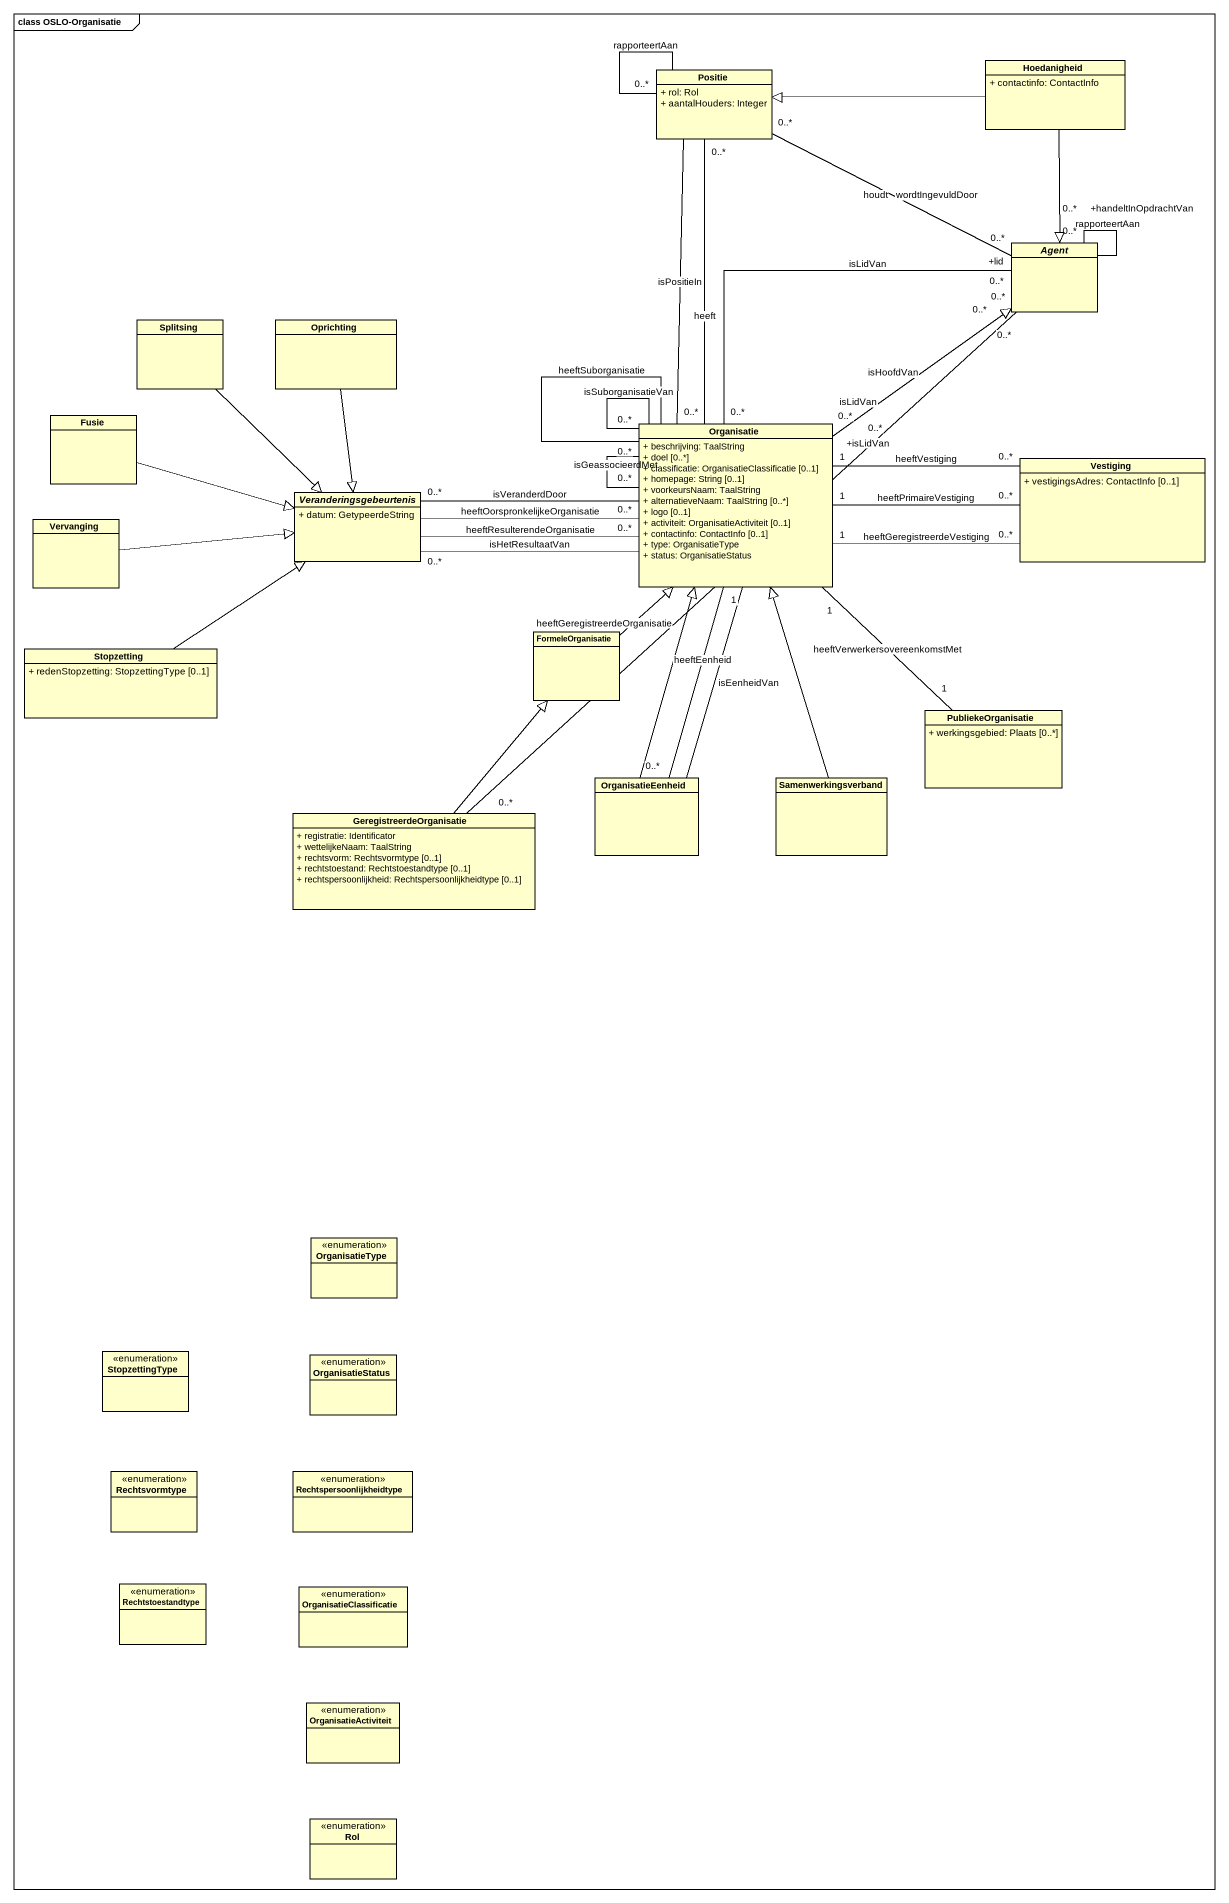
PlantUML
@startuml
mainframe class OSLO-Organisatie
hide circle
hide empty members
skinparam classAttributeIconSize 0
class Positie {
  + rol: Rol
  + aantalHouders: Integer
}
class Hoedanigheid {
  + contactinfo: ContactInfo
}
abstract class "Agent" as Agent_
class Splitsing
class Oprichting
class Fusie
class Organisatie {
  + beschrijving: TaalString
  + doel [0..*]
  + classificatie: OrganisatieClassificatie [0..1]
  + homepage: String [0..1]
  + voorkeursNaam: TaalString
  + alternatieveNaam: TaalString [0..*]
  + logo [0..1]
  + activiteit: OrganisatieActiviteit [0..1]
  + contactinfo: ContactInfo [0..1]
  + type: OrganisatieType
  + status: OrganisatieStatus
}
class Vestiging {
  + vestigingsAdres: ContactInfo [0..1]
}
abstract class Veranderingsgebeurtenis {
  + datum: GetypeerdeString
}
class Vervanging
class FormeleOrganisatie
class Stopzetting {
  + redenStopzetting: StopzettingType [0..1]
}
class PubliekeOrganisatie {
  + werkingsgebied: Plaats [0..*]
}
class OrganisatieEenheid
class Samenwerkingsverband
class GeregistreerdeOrganisatie {
  + registratie: Identificator
  + wettelijkeNaam: TaalString
  + rechtsvorm: Rechtsvormtype [0..1]
  + rechtstoestand: Rechtstoestandtype [0..1]
  + rechtspersoonlijkheid: Rechtspersoonlijkheidtype [0..1]
}
enum OrganisatieType
enum StopzettingType
enum OrganisatieStatus
enum Rechtsvormtype
enum Rechtspersoonlijkheidtype
enum Rechtstoestandtype
enum OrganisatieClassificatie
enum OrganisatieActiviteit
enum Rol
Positie -- "0..*" Positie : rapporteertAan
Positie -right- Agent_ : wordtIngevuldDoor
Positie -- "0..*" Organisatie : isPositieIn
Hoedanigheid -left-|> Positie
Hoedanigheid --|> Agent_
Agent_ "0..*" -left- "0..*" Positie : houdt
Agent_ -- "0..*" Agent_ : rapporteertAan
Agent_ -- "+handeltInOpdrachtVan\n0..*" Agent_
Agent_ "+lid\n0..*" -- "0..*" Organisatie : isLidVan
Agent_ "0..*" -- "+isLidVan\n0..*" Organisatie : isLidVan
Agent_ "0..*" -- "0..*" Organisatie : isHoofdVan
Agent_ "0..*" -- "0..*" GeregistreerdeOrganisatie : heeftGeregistreerdeOrganisatie
Splitsing --|> Veranderingsgebeurtenis
Oprichting --|> Veranderingsgebeurtenis
Fusie -right-|> Veranderingsgebeurtenis
Organisatie -up- "0..*" Positie : heeft
Organisatie -up-|> Agent_
Organisatie -- "0..*" Organisatie : isSuborganisatieVan
Organisatie -- "0..*" Organisatie : heeftSuborganisatie
Organisatie -- "0..*" Organisatie : isGeassocieerdMet
Organisatie "1" -right- "0..*" Vestiging : heeftVestiging
Organisatie "1" -right- "0..*" Vestiging : heeftGeregistreerdeVestiging
Organisatie "1" -right- "0..*" Vestiging : heeftPrimaireVestiging
Organisatie -left- "0..*" Veranderingsgebeurtenis : isVeranderdDoor
Organisatie -left- "0..*" Veranderingsgebeurtenis : isHetResultaatVan
Organisatie "1" -- "0..*" OrganisatieEenheid : heeftEenheid
Veranderingsgebeurtenis -right- "0..*" Organisatie : heeftOorspronkelijkeOrganisatie
Veranderingsgebeurtenis -right- "0..*" Organisatie : heeftResulterendeOrganisatie
Vervanging -right-|> Veranderingsgebeurtenis
FormeleOrganisatie -up-|> Organisatie
Stopzetting -up-|> Veranderingsgebeurtenis
PubliekeOrganisatie "1" -up- "1" Organisatie : heeftVerwerkersovereenkomstMet
OrganisatieEenheid -up-|> Organisatie
OrganisatieEenheid -up- Organisatie : isEenheidVan
Samenwerkingsverband -up-|> Organisatie
GeregistreerdeOrganisatie -up-|> FormeleOrganisatie
@enduml
